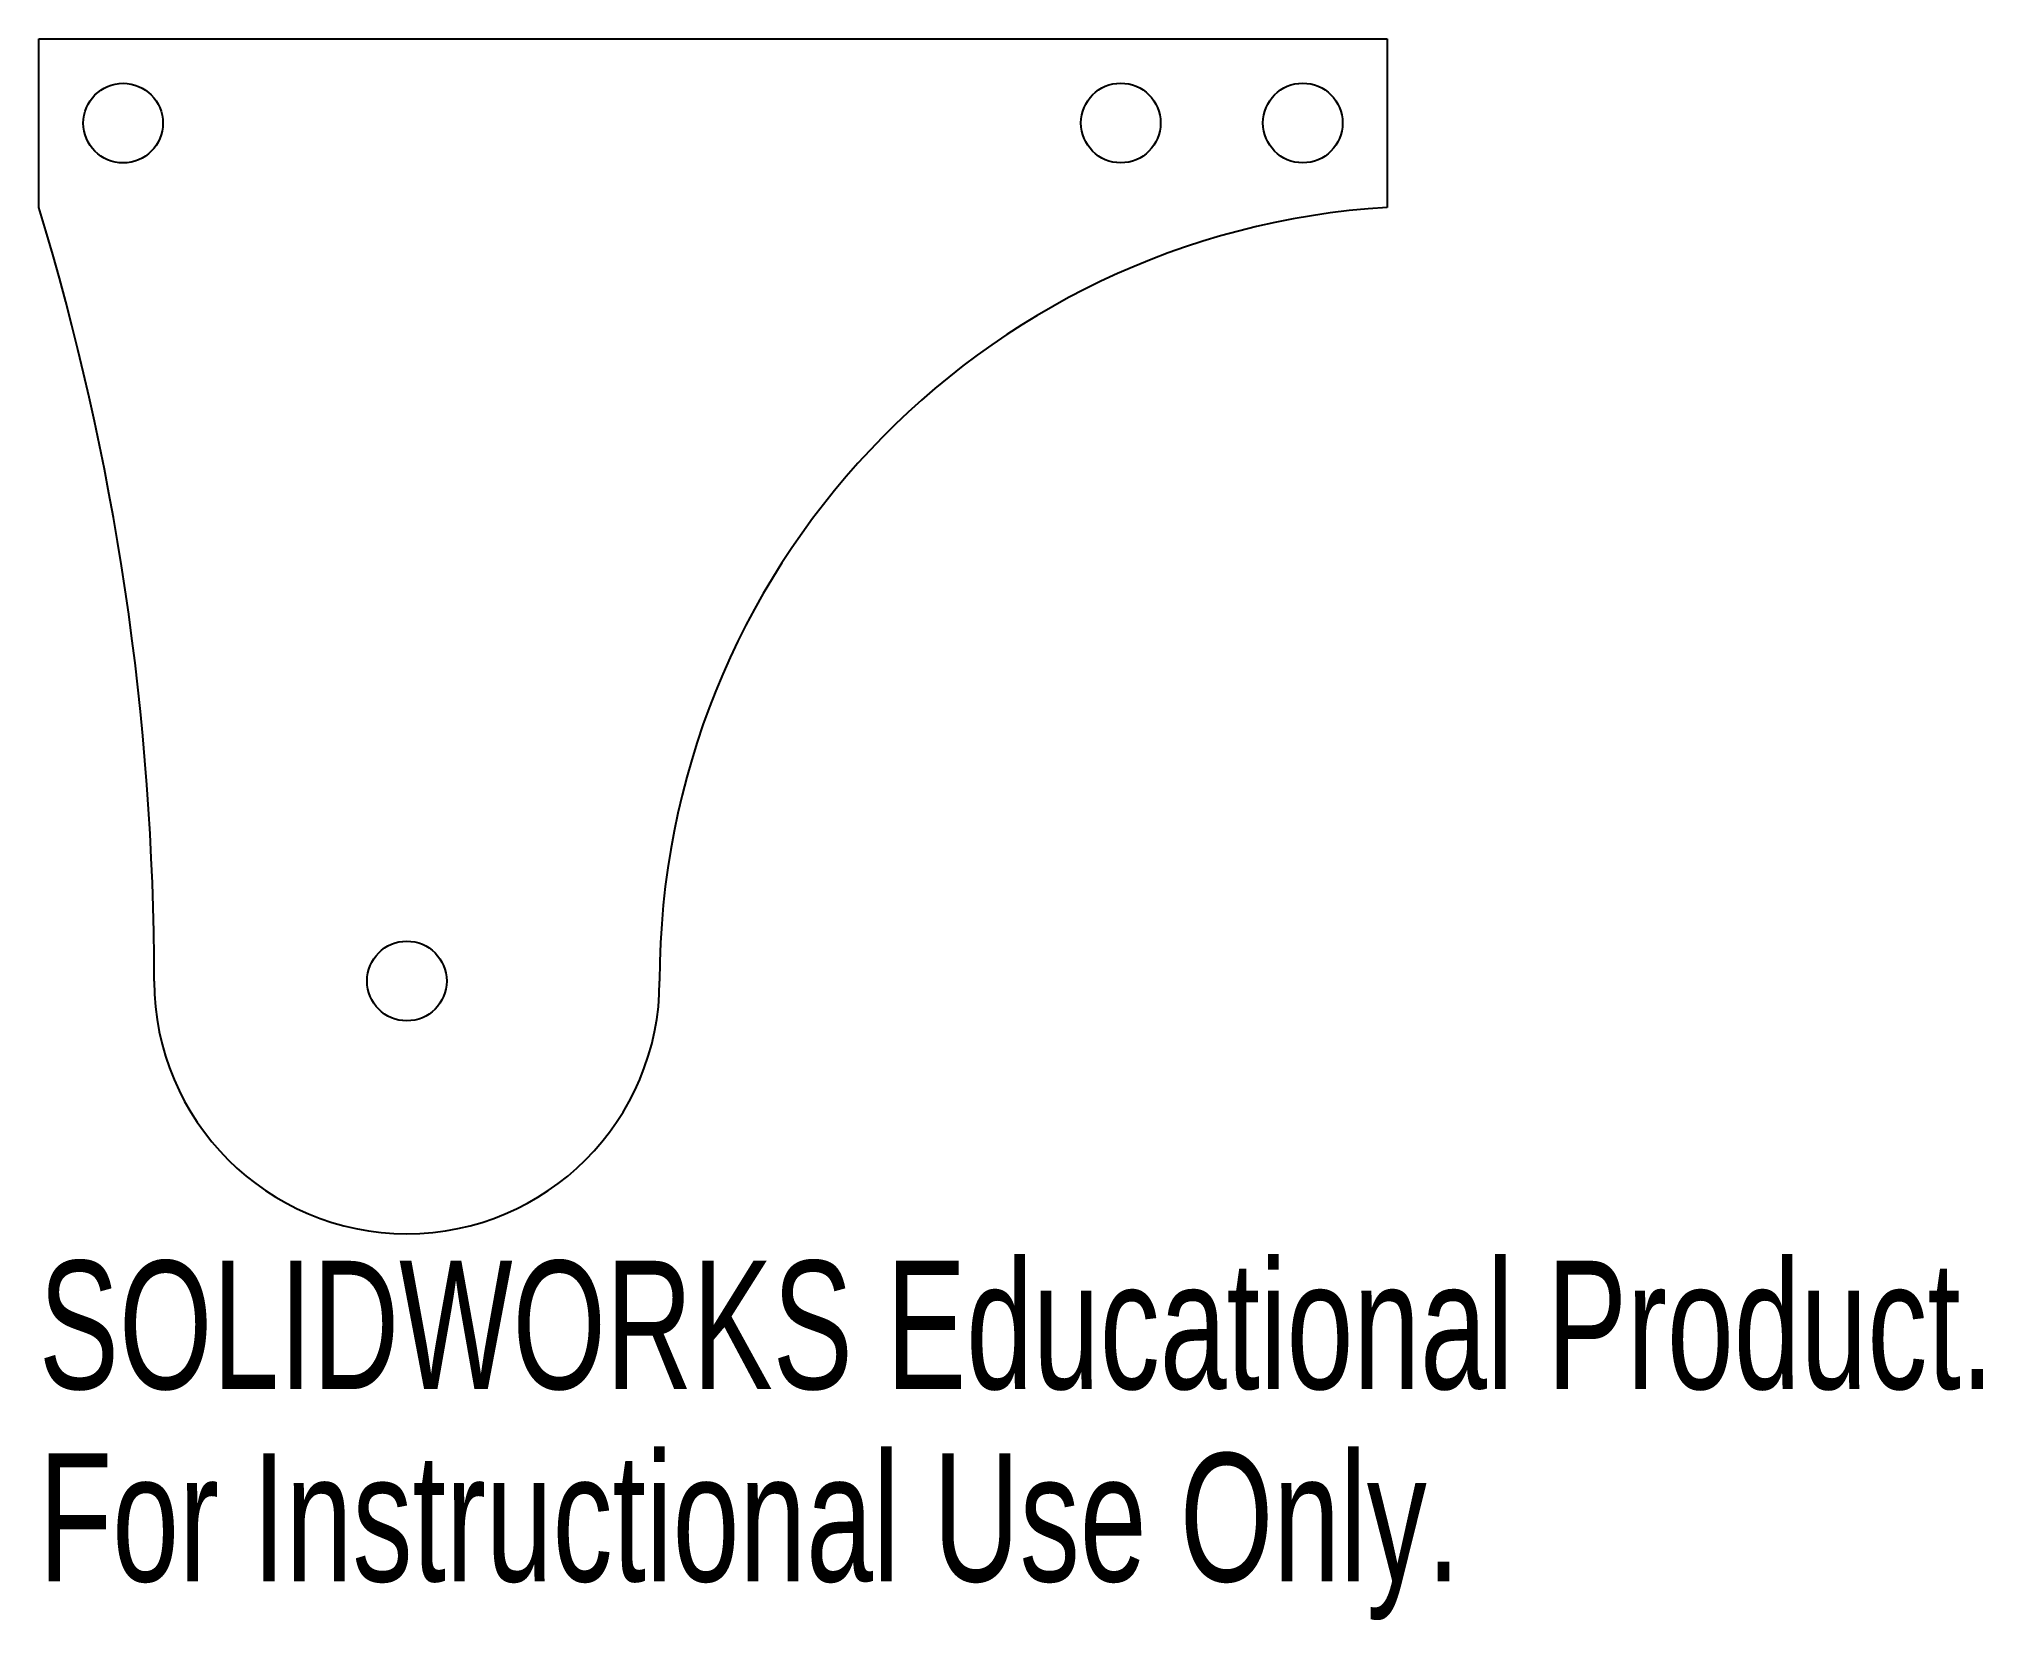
# Model space of a CAD drawing. Header units: inches. Extents: x -0.51 to 2.37, y -2.22 to 0.12.
import ezdxf

# ---------------------------------------------------------------- set-up
doc = ezdxf.new("R2010")
doc.units = ezdxf.units.IN
doc.header["$MEASUREMENT"] = 0
doc.styles.add('SLDTEXTSTYLE0', font='TXT', dxfattribs={"width": 0.7})

msp = doc.modelspace()

# ---------------------------------------------------------------- linework, layer by layer
at = {"color": 7, "linetype": 'Continuous', "lineweight": 25}
for p, q in [((-0.5113, -0.125), (-0.5113, 0.125)), ((-0.5113, 0.125), (1.4891, 0.125)), ((1.4891, 0.125), (1.4891, -0.125))]:
    msp.add_line(p, q, dxfattribs=at)
for centre in [(-0.3863, 0), (1.0938, 0.0002), (1.3639, 0.0002), (0.0347, -1.2729)]:
    msp.add_circle(centre, 0.0591, dxfattribs=at)
for centre, radius, start, end in [((-4.279, -1.2729), 3.9387, 360, 16.9444), ((1.5597, -1.2729), 1.1501, 93.5226, 180), ((0.0347, -1.2729), 0.375, 180, 360)]:
    msp.add_arc(centre, radius, start, end, dxfattribs=at)

# ---------------------------------------------------------------- texts
at = {"color": 7, "linetype": 'Continuous', "char_height": 0.1903, "attachment_point": 1, "style": 'SLDTEXTSTYLE0'}
for s, insert in [('SOLIDWORKS Educational Product.', (-0.5113, -1.688)), ('For Instructional Use Only.', (-0.5113, -1.9735))]:
    msp.add_mtext(s, dxfattribs=dict(at, insert=insert))

doc.saveas('drawing.dxf')
